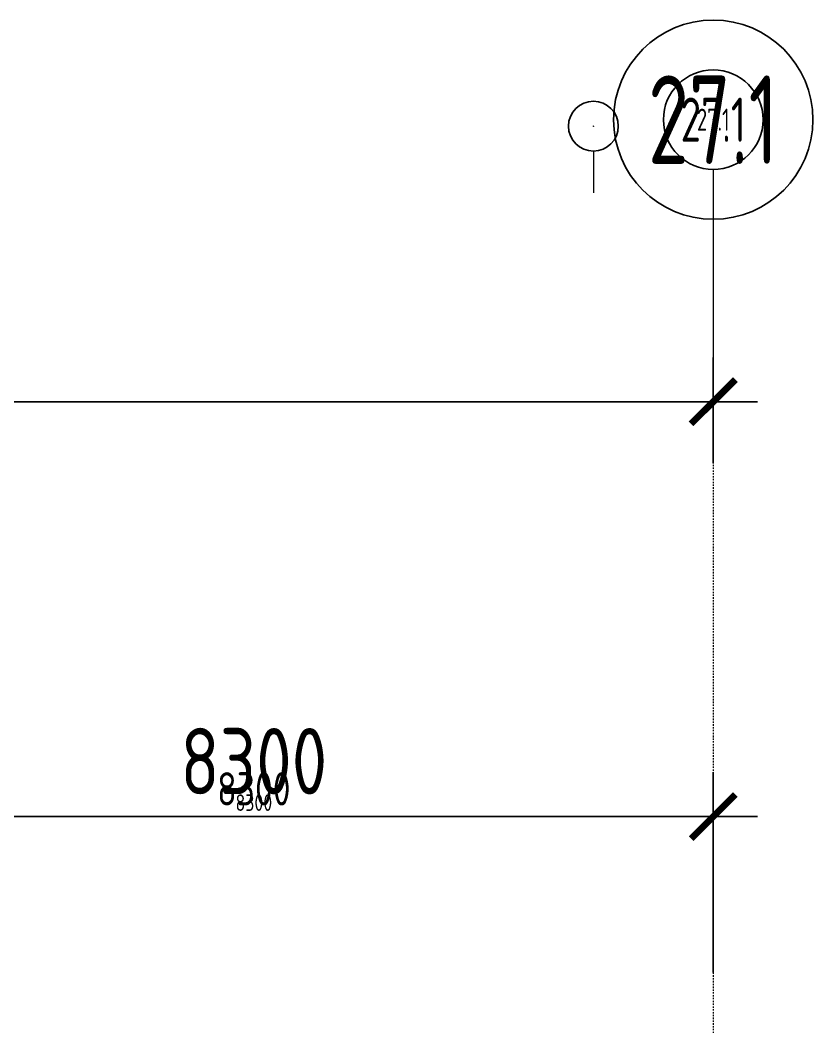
# Model space of a CAD drawing. Header units: millimetres. Extents: x -798 to 124478, y -405 to 121556.
# Drawn here: x 106912 to 114073, y 63229 to 72329 of the extents above; entities that cross this region are included whole.
import ezdxf
from ezdxf.enums import TextEntityAlignment as Align

# ---------------------------------------------------------------- set-up
doc = ezdxf.new("R2010")
doc.units = ezdxf.units.MM
doc.linetypes.add('CENTER', pattern=[2, 1.25, -0.25, 0.25, -0.25])
doc.linetypes.add('Strichpunkt', pattern=[25.4, 12.7, -6.35, 0, -6.35])
for name, color, linetype in [('1', 7, 'Continuous'), ('1 @ 0.1', 7, 'Continuous'), ('1 @ 0.15', 7, 'Continuous'), ('1 @ 0.2', 7, 'Continuous'), ('1 @ 100', 7, 'Continuous'), ('1 @ 200', 7, 'Continuous'), ('1 @ 50', 7, 'Continuous'), ('A-DIM', 4, 'Continuous'), ('A-DIM @ 0.1', 4, 'Continuous'), ('A-DIM @ 0.15', 4, 'Continuous'), ('A-DIM @ 0.2', 4, 'Continuous'), ('A-DIM @ 100', 4, 'Continuous'), ('A-DIM @ 200', 4, 'Continuous'), ('A-DIM @ 50', 4, 'Continuous')]:
    doc.layers.add(name, color=color, linetype=linetype)
doc.layers.add('A-AXES', color=40, linetype='CENTER', lineweight=5)
doc.styles.add('Arch-Dim', font='romans.shx', dxfattribs={"width": 0.75})
doc.dimstyles.new('Масштабируемый', dxfattribs={"dimscale": 100, "dimtxt": 3, "dimasz": 2, "dimexe": 2, "dimexo": 2, "dimgap": 1, "dimtad": 1, "dimdec": 0, "dimzin": 3, "dimdsep": 46, "dimtxsty": 'Arch-Dim', "dimblk": 'ARCHTICK', "dimcen": 2.5, "dimdle": 2, "dimazin": 2, "dimtfac": 0.75, "dimtdec": 0, "dimtmove": 1, "dimatfit": 0, "dimfxl": 1, "dimtolj": 1, "dimtzin": 0, "dimarcsym": 0})

# ---------------------------------------------------------------- blocks, each defined once
blk = doc.blocks.new('_ArchTick')
at = {"color": 0, "linetype": 'ByBlock', "const_width": 0.15}
blk.add_lwpolyline([(-0.5, -0.5), (0.5, 0.5)], dxfattribs=at)
blk = doc.blocks.new('*D444')
at = {"layer": 'A-DIM', "color": 0, "lineweight": -2, "ltscale": 50, "transparency": 16777216}
for p, q in [((2214491.7, -2365537.1), (2214491.7, -2364344.4)), ((2272591.7, -2364901.2), (2272591.7, -2364344.4)), ((2214091.7, -2364744.4), (2272991.7, -2364744.4))]:
    blk.add_line(p, q, dxfattribs=at)
at = {"layer": 'Defpoints', "color": 0, "ltscale": 50, "transparency": 16777216}
for p in [(2272591.7, -2364744.4), (2272591.7, -2365301.2), (2214491.7, -2365937.1)]:
    blk.add_point(p, dxfattribs=at)
at = {"layer": 'A-DIM', "color": 0, "lineweight": -2, "ltscale": 50, "transparency": 16777216, "xscale": 400, "yscale": 400, "zscale": 400, "rotation": 180}
blk.add_blockref('_ArchTick', (2214491.7, -2364744.4), dxfattribs=at)
at = {"layer": 'A-DIM', "color": 0, "lineweight": -2, "ltscale": 50, "transparency": 16777216, "xscale": 400, "yscale": 400, "zscale": 400}
blk.add_blockref('_ArchTick', (2272591.7, -2364744.4), dxfattribs=at)
at = {"layer": 'A-DIM', "color": 0, "ltscale": 50, "transparency": 16777216, "insert": (2243541.7, -2364244.4), "char_height": 600, "attachment_point": 5, "style": 'Arch-Dim'}
blk.add_mtext('\\A1;58100', dxfattribs=at)
blk = doc.blocks.new('*D445')
at = {"layer": 'A-DIM', "color": 0, "lineweight": -2, "ltscale": 50, "transparency": 16777216}
for p, q in [((2214491.4, -2364744.4), (2272592, -2364744.4)), ((2214491.7, -2365936.8), (2214491.7, -2364744.1)), ((2272591.7, -2365300.9), (2272591.7, -2364744.1))]:
    blk.add_line(p, q, dxfattribs=at)
at = {"layer": 'Defpoints', "color": 0, "ltscale": 50, "transparency": 16777216}
for p in [(2272591.7, -2364744.4), (2272591.7, -2365301.2), (2214491.7, -2365937.1)]:
    blk.add_point(p, dxfattribs=at)
at = {"layer": 'A-DIM', "color": 0, "lineweight": -2, "ltscale": 50, "transparency": 16777216, "xscale": 0.3, "yscale": 0.3, "zscale": 0.3, "rotation": 180}
blk.add_blockref('_ArchTick', (2214491.7, -2364744.4), dxfattribs=at)
at = {"layer": 'A-DIM', "color": 0, "lineweight": -2, "ltscale": 50, "transparency": 16777216, "xscale": 0.3, "yscale": 0.3, "zscale": 0.3}
blk.add_blockref('_ArchTick', (2272591.7, -2364744.4), dxfattribs=at)
at = {"layer": 'A-DIM', "color": 0, "ltscale": 50, "transparency": 16777216, "insert": (2243541.7, -2364744.1), "char_height": 0.45, "attachment_point": 5, "style": 'Arch-Dim'}
blk.add_mtext('\\A1;58100', dxfattribs=at)
blk = doc.blocks.new('*D446')
at = {"layer": 'A-DIM', "color": 0, "lineweight": -2, "ltscale": 50, "transparency": 16777216}
for p, q in [((2214491.7, -2365837.1), (2214491.7, -2364644.4)), ((2272591.7, -2365201.2), (2272591.7, -2364644.4)), ((2214391.7, -2364744.4), (2272691.7, -2364744.4))]:
    blk.add_line(p, q, dxfattribs=at)
at = {"layer": 'Defpoints', "color": 0, "ltscale": 50, "transparency": 16777216}
for p in [(2272591.7, -2364744.4), (2272591.7, -2365301.2), (2214491.7, -2365937.1)]:
    blk.add_point(p, dxfattribs=at)
at = {"layer": 'A-DIM', "color": 0, "lineweight": -2, "ltscale": 50, "transparency": 16777216, "xscale": 100, "yscale": 100, "zscale": 100, "rotation": 180}
blk.add_blockref('_ArchTick', (2214491.7, -2364744.4), dxfattribs=at)
at = {"layer": 'A-DIM', "color": 0, "lineweight": -2, "ltscale": 50, "transparency": 16777216, "xscale": 100, "yscale": 100, "zscale": 100}
blk.add_blockref('_ArchTick', (2272591.7, -2364744.4), dxfattribs=at)
at = {"layer": 'A-DIM', "color": 0, "ltscale": 50, "transparency": 16777216, "insert": (2243541.7, -2364619.4), "char_height": 150, "attachment_point": 5, "style": 'Arch-Dim'}
blk.add_mtext('\\A1;58100', dxfattribs=at)
blk = doc.blocks.new('*D448')
at = {"layer": 'A-DIM', "color": 0, "lineweight": -2, "ltscale": 50, "transparency": 16777216}
for p, q in [((2214491.7, -2365737.1), (2214491.7, -2364544.4)), ((2272591.7, -2365101.2), (2272591.7, -2364544.4)), ((2214291.7, -2364744.4), (2272791.7, -2364744.4))]:
    blk.add_line(p, q, dxfattribs=at)
at = {"layer": 'Defpoints', "color": 0, "ltscale": 50, "transparency": 16777216}
for p in [(2272591.7, -2364744.4), (2272591.7, -2365301.2), (2214491.7, -2365937.1)]:
    blk.add_point(p, dxfattribs=at)
at = {"layer": 'A-DIM', "color": 0, "lineweight": -2, "ltscale": 50, "transparency": 16777216, "xscale": 200, "yscale": 200, "zscale": 200, "rotation": 180}
blk.add_blockref('_ArchTick', (2214491.7, -2364744.4), dxfattribs=at)
at = {"layer": 'A-DIM', "color": 0, "lineweight": -2, "ltscale": 50, "transparency": 16777216, "xscale": 200, "yscale": 200, "zscale": 200}
blk.add_blockref('_ArchTick', (2272591.7, -2364744.4), dxfattribs=at)
at = {"layer": 'A-DIM', "color": 0, "ltscale": 50, "transparency": 16777216, "insert": (2243541.7, -2364494.4), "char_height": 300, "attachment_point": 5, "style": 'Arch-Dim'}
blk.add_mtext('\\A1;58100', dxfattribs=at)
blk = doc.blocks.new('*D449')
at = {"layer": 'A-DIM', "color": 0, "lineweight": -2, "ltscale": 50, "transparency": 16777216}
for p, q in [((2214491.3, -2364744.4), (2272592.1, -2364744.4)), ((2214491.7, -2365936.7), (2214491.7, -2364744)), ((2272591.7, -2365300.8), (2272591.7, -2364744))]:
    blk.add_line(p, q, dxfattribs=at)
at = {"layer": 'Defpoints', "color": 0, "ltscale": 50, "transparency": 16777216}
for p in [(2272591.7, -2364744.4), (2272591.7, -2365301.2), (2214491.7, -2365937.1)]:
    blk.add_point(p, dxfattribs=at)
at = {"layer": 'A-DIM', "color": 0, "lineweight": -2, "ltscale": 50, "transparency": 16777216, "xscale": 0.4, "yscale": 0.4, "zscale": 0.4, "rotation": 180}
blk.add_blockref('_ArchTick', (2214491.7, -2364744.4), dxfattribs=at)
at = {"layer": 'A-DIM', "color": 0, "lineweight": -2, "ltscale": 50, "transparency": 16777216, "xscale": 0.4, "yscale": 0.4, "zscale": 0.4}
blk.add_blockref('_ArchTick', (2272591.7, -2364744.4), dxfattribs=at)
at = {"layer": 'A-DIM', "color": 0, "ltscale": 50, "transparency": 16777216, "insert": (2243541.7, -2364743.9), "char_height": 0.6, "attachment_point": 5, "style": 'Arch-Dim'}
blk.add_mtext('\\A1;58100', dxfattribs=at)
blk = doc.blocks.new('*D450')
at = {"layer": 'A-DIM', "color": 0, "lineweight": -2, "ltscale": 50, "transparency": 16777216}
for p, q in [((2214491.5, -2364744.4), (2272591.9, -2364744.4)), ((2214491.7, -2365936.9), (2214491.7, -2364744.2)), ((2272591.7, -2365301), (2272591.7, -2364744.2))]:
    blk.add_line(p, q, dxfattribs=at)
at = {"layer": 'Defpoints', "color": 0, "ltscale": 50, "transparency": 16777216}
for p in [(2272591.7, -2364744.4), (2272591.7, -2365301.2), (2214491.7, -2365937.1)]:
    blk.add_point(p, dxfattribs=at)
at = {"layer": 'A-DIM', "color": 0, "lineweight": -2, "ltscale": 50, "transparency": 16777216, "xscale": 0.2, "yscale": 0.2, "zscale": 0.2, "rotation": 180}
blk.add_blockref('_ArchTick', (2214491.7, -2364744.4), dxfattribs=at)
at = {"layer": 'A-DIM', "color": 0, "lineweight": -2, "ltscale": 50, "transparency": 16777216, "xscale": 0.2, "yscale": 0.2, "zscale": 0.2}
blk.add_blockref('_ArchTick', (2272591.7, -2364744.4), dxfattribs=at)
at = {"layer": 'A-DIM', "color": 0, "ltscale": 50, "transparency": 16777216, "insert": (2243541.7, -2364744.2), "char_height": 0.3, "attachment_point": 5, "style": 'Arch-Dim'}
blk.add_mtext('\\A1;58100', dxfattribs=at)
blk = doc.blocks.new('*U86')
at = {"color": 4, "lineweight": 9}
blk.add_line((0, -4.5), (0, -12.069), dxfattribs=at)
at = {"color": 5, "linetype": 'Continuous', "lineweight": 25}
blk.add_circle((0, 0), 4.5, dxfattribs=at)
at = {"color": 5, "linetype": 'Continuous', "lineweight": 25, "style": 'Arch-Dim', "width": 0.65}
blk.add_attdef('Ось', text='', height=4, dxfattribs=at).set_placement((0, 0), align=Align.MIDDLE)
blk = doc.blocks.new('*U910')
at = {"layer": '1 @ 0.1', "transparency": 33554687}
ref = blk.add_blockref('*U86', (2272591.7, -2362194.7), dxfattribs=dict(at, xscale=0.1, yscale=0.1, zscale=0.1))
ref.add_attrib('Ось', '27.1', dxfattribs={"layer": '0', "color": 5, "linetype": 'Continuous', "lineweight": 25, "height": 0.4, "style": 'Arch-Dim', "width": 0.65}).set_placement((2271509.6, -2362253.4), align=Align.MIDDLE)
at = {"layer": '1 @ 0.15', "transparency": 33554687, "xscale": 0.15, "yscale": 0.15, "zscale": 0.15}
blk.add_blockref('*U86', (2271509.1, -2362253.4), dxfattribs=at).add_auto_attribs({'Ось': '27.1'})
at = {"layer": '1 @ 0.2', "transparency": 33554687, "xscale": 0.2, "yscale": 0.2, "zscale": 0.2}
blk.add_blockref('*U86', (2272591.7, -2362194.7), dxfattribs=at).add_auto_attribs({'Ось': '27.1'})
at = {"layer": '1 @ 100', "transparency": 33554687, "xscale": 100, "yscale": 100, "zscale": 100}
blk.add_blockref('*U86', (2272591.7, -2362194.7), dxfattribs=at).add_auto_attribs({'Ось': '27.1'})
at = {"layer": '1 @ 200', "transparency": 33554687, "xscale": 200, "yscale": 200, "zscale": 200}
blk.add_blockref('*U86', (2272591.7, -2362194.7), dxfattribs=at).add_auto_attribs({'Ось': '27.1'})
at = {"layer": '1 @ 50', "transparency": 33554687}
ref = blk.add_blockref('*U86', (2271509.1, -2362253.4), dxfattribs=dict(at, xscale=50, yscale=50, zscale=50))
ref.add_attrib('Ось', '27.1', dxfattribs={"layer": '0', "color": 5, "linetype": 'Continuous', "lineweight": 25, "height": 200, "style": 'Arch-Dim', "width": 0.65}).set_placement((2272591.7, -2362194.7), align=Align.MIDDLE)
blk = doc.blocks.new('*D480')
at = {"layer": 'A-DIM', "color": 0, "lineweight": -2, "ltscale": 50, "transparency": 16777216}
for p, q in [((2264291.7, -2369775.7), (2264291.7, -2368093.7)), ((2272591.7, -2369504.1), (2272591.7, -2368093.7)), ((2263891.7, -2368493.7), (2272991.7, -2368493.7))]:
    blk.add_line(p, q, dxfattribs=at)
at = {"layer": 'Defpoints', "color": 0, "ltscale": 50, "transparency": 16777216}
for p in [(2272591.7, -2368493.7), (2272591.7, -2369904.1), (2264291.7, -2370175.7)]:
    blk.add_point(p, dxfattribs=at)
at = {"layer": 'A-DIM', "color": 0, "lineweight": -2, "ltscale": 50, "transparency": 16777216, "xscale": 400, "yscale": 400, "zscale": 400, "rotation": 180}
blk.add_blockref('_ArchTick', (2264291.7, -2368493.7), dxfattribs=at)
at = {"layer": 'A-DIM', "color": 0, "lineweight": -2, "ltscale": 50, "transparency": 16777216, "xscale": 400, "yscale": 400, "zscale": 400}
blk.add_blockref('_ArchTick', (2272591.7, -2368493.7), dxfattribs=at)
at = {"layer": 'A-DIM', "color": 0, "ltscale": 50, "transparency": 16777216, "insert": (2268441.7, -2367993.7), "char_height": 600, "attachment_point": 5, "style": 'Arch-Dim'}
blk.add_mtext('\\A1;8300', dxfattribs=at)
blk = doc.blocks.new('*D481')
at = {"layer": 'A-DIM', "color": 0, "lineweight": -2, "ltscale": 50, "transparency": 16777216}
for p, q in [((2264291.4, -2368493.7), (2272592, -2368493.7)), ((2264291.7, -2370175.4), (2264291.7, -2368493.4)), ((2272591.7, -2369903.8), (2272591.7, -2368493.4))]:
    blk.add_line(p, q, dxfattribs=at)
at = {"layer": 'Defpoints', "color": 0, "ltscale": 50, "transparency": 16777216}
for p in [(2272591.7, -2368493.7), (2272591.7, -2369904.1), (2264291.7, -2370175.7)]:
    blk.add_point(p, dxfattribs=at)
at = {"layer": 'A-DIM', "color": 0, "lineweight": -2, "ltscale": 50, "transparency": 16777216, "xscale": 0.3, "yscale": 0.3, "zscale": 0.3, "rotation": 180}
blk.add_blockref('_ArchTick', (2264291.7, -2368493.7), dxfattribs=at)
at = {"layer": 'A-DIM', "color": 0, "lineweight": -2, "ltscale": 50, "transparency": 16777216, "xscale": 0.3, "yscale": 0.3, "zscale": 0.3}
blk.add_blockref('_ArchTick', (2272591.7, -2368493.7), dxfattribs=at)
at = {"layer": 'A-DIM', "color": 0, "ltscale": 50, "transparency": 16777216, "insert": (2268441.7, -2368493.3), "char_height": 0.45, "attachment_point": 5, "style": 'Arch-Dim'}
blk.add_mtext('\\A1;8300', dxfattribs=at)
blk = doc.blocks.new('*D482')
at = {"layer": 'A-DIM', "color": 0, "lineweight": -2, "ltscale": 50, "transparency": 16777216}
for p, q in [((2264291.7, -2370075.7), (2264291.7, -2368393.7)), ((2272591.7, -2369804.1), (2272591.7, -2368393.7)), ((2264191.7, -2368493.7), (2272691.7, -2368493.7))]:
    blk.add_line(p, q, dxfattribs=at)
at = {"layer": 'Defpoints', "color": 0, "ltscale": 50, "transparency": 16777216}
for p in [(2272591.7, -2368493.7), (2272591.7, -2369904.1), (2264291.7, -2370175.7)]:
    blk.add_point(p, dxfattribs=at)
at = {"layer": 'A-DIM', "color": 0, "lineweight": -2, "ltscale": 50, "transparency": 16777216, "xscale": 100, "yscale": 100, "zscale": 100, "rotation": 180}
blk.add_blockref('_ArchTick', (2264291.7, -2368493.7), dxfattribs=at)
at = {"layer": 'A-DIM', "color": 0, "lineweight": -2, "ltscale": 50, "transparency": 16777216, "xscale": 100, "yscale": 100, "zscale": 100}
blk.add_blockref('_ArchTick', (2272591.7, -2368493.7), dxfattribs=at)
at = {"layer": 'A-DIM', "color": 0, "ltscale": 50, "transparency": 16777216, "insert": (2268441.7, -2368368.7), "char_height": 150, "attachment_point": 5, "style": 'Arch-Dim'}
blk.add_mtext('\\A1;8300', dxfattribs=at)
blk = doc.blocks.new('*D484')
at = {"layer": 'A-DIM', "color": 0, "lineweight": -2, "ltscale": 50, "transparency": 16777216}
for p, q in [((2264291.7, -2369975.7), (2264291.7, -2368293.7)), ((2272591.7, -2369704.1), (2272591.7, -2368293.7)), ((2264091.7, -2368493.7), (2272791.7, -2368493.7))]:
    blk.add_line(p, q, dxfattribs=at)
at = {"layer": 'Defpoints', "color": 0, "ltscale": 50, "transparency": 16777216}
for p in [(2272591.7, -2368493.7), (2272591.7, -2369904.1), (2264291.7, -2370175.7)]:
    blk.add_point(p, dxfattribs=at)
at = {"layer": 'A-DIM', "color": 0, "lineweight": -2, "ltscale": 50, "transparency": 16777216, "xscale": 200, "yscale": 200, "zscale": 200, "rotation": 180}
blk.add_blockref('_ArchTick', (2264291.7, -2368493.7), dxfattribs=at)
at = {"layer": 'A-DIM', "color": 0, "lineweight": -2, "ltscale": 50, "transparency": 16777216, "xscale": 200, "yscale": 200, "zscale": 200}
blk.add_blockref('_ArchTick', (2272591.7, -2368493.7), dxfattribs=at)
at = {"layer": 'A-DIM', "color": 0, "ltscale": 50, "transparency": 16777216, "insert": (2268441.7, -2368243.7), "char_height": 300, "attachment_point": 5, "style": 'Arch-Dim'}
blk.add_mtext('\\A1;8300', dxfattribs=at)
blk = doc.blocks.new('*D485')
at = {"layer": 'A-DIM', "color": 0, "lineweight": -2, "ltscale": 50, "transparency": 16777216}
for p, q in [((2264291.3, -2368493.7), (2272592.1, -2368493.7)), ((2264291.7, -2370175.3), (2264291.7, -2368493.3)), ((2272591.7, -2369903.7), (2272591.7, -2368493.3))]:
    blk.add_line(p, q, dxfattribs=at)
at = {"layer": 'Defpoints', "color": 0, "ltscale": 50, "transparency": 16777216}
for p in [(2272591.7, -2368493.7), (2272591.7, -2369904.1), (2264291.7, -2370175.7)]:
    blk.add_point(p, dxfattribs=at)
at = {"layer": 'A-DIM', "color": 0, "lineweight": -2, "ltscale": 50, "transparency": 16777216, "xscale": 0.4, "yscale": 0.4, "zscale": 0.4, "rotation": 180}
blk.add_blockref('_ArchTick', (2264291.7, -2368493.7), dxfattribs=at)
at = {"layer": 'A-DIM', "color": 0, "lineweight": -2, "ltscale": 50, "transparency": 16777216, "xscale": 0.4, "yscale": 0.4, "zscale": 0.4}
blk.add_blockref('_ArchTick', (2272591.7, -2368493.7), dxfattribs=at)
at = {"layer": 'A-DIM', "color": 0, "ltscale": 50, "transparency": 16777216, "insert": (2268441.7, -2368493.2), "char_height": 0.6, "attachment_point": 5, "style": 'Arch-Dim'}
blk.add_mtext('\\A1;8300', dxfattribs=at)
blk = doc.blocks.new('*D486')
at = {"layer": 'A-DIM', "color": 0, "lineweight": -2, "ltscale": 50, "transparency": 16777216}
for p, q in [((2264291.5, -2368493.7), (2272591.9, -2368493.7)), ((2264291.7, -2370175.5), (2264291.7, -2368493.5)), ((2272591.7, -2369903.9), (2272591.7, -2368493.5))]:
    blk.add_line(p, q, dxfattribs=at)
at = {"layer": 'Defpoints', "color": 0, "ltscale": 50, "transparency": 16777216}
for p in [(2272591.7, -2368493.7), (2272591.7, -2369904.1), (2264291.7, -2370175.7)]:
    blk.add_point(p, dxfattribs=at)
at = {"layer": 'A-DIM', "color": 0, "lineweight": -2, "ltscale": 50, "transparency": 16777216, "xscale": 0.2, "yscale": 0.2, "zscale": 0.2, "rotation": 180}
blk.add_blockref('_ArchTick', (2264291.7, -2368493.7), dxfattribs=at)
at = {"layer": 'A-DIM', "color": 0, "lineweight": -2, "ltscale": 50, "transparency": 16777216, "xscale": 0.2, "yscale": 0.2, "zscale": 0.2}
blk.add_blockref('_ArchTick', (2272591.7, -2368493.7), dxfattribs=at)
at = {"layer": 'A-DIM', "color": 0, "ltscale": 50, "transparency": 16777216, "insert": (2268441.7, -2368493.5), "char_height": 0.3, "attachment_point": 5, "style": 'Arch-Dim'}
blk.add_mtext('\\A1;8300', dxfattribs=at)
blk = doc.blocks.new('*U855')
at = {"layer": 'A-DIM @ 0.1', "ltscale": 50, "transparency": 33554687}
dim = blk.add_linear_dim(base=(2272591.7, -2364744.4), p1=(2214491.7, -2365937.1), p2=(2272591.7, -2365301.2), dimstyle='Масштабируемый', override={"dimscale": 0.1, "dimtix": 0, "dimtofl": 1, "dimtmove": 1, "dimatfit": 0}, dxfattribs=at)
dim.commit()
dim.dimension.update_dxf_attribs({"geometry": '*D450', "text_midpoint": (2243541.7, -2364744.2)})
at = {"layer": 'A-DIM @ 0.15', "ltscale": 50, "transparency": 33554687}
dim = blk.add_linear_dim(base=(2272591.7, -2364744.4), p1=(2214491.7, -2365937.1), p2=(2272591.7, -2365301.2), dimstyle='Масштабируемый', override={"dimscale": 0.15, "dimtix": 0, "dimtofl": 1, "dimtmove": 1, "dimatfit": 0}, dxfattribs=at)
dim.commit()
dim.dimension.update_dxf_attribs({"geometry": '*D445', "text_midpoint": (2243541.7, -2364744.1)})
at = {"layer": 'A-DIM @ 0.2', "ltscale": 50, "transparency": 33554687}
dim = blk.add_linear_dim(base=(2272591.7, -2364744.4), p1=(2214491.7, -2365937.1), p2=(2272591.7, -2365301.2), dimstyle='Масштабируемый', override={"dimscale": 0.2, "dimtix": 0, "dimtofl": 1, "dimtmove": 1, "dimatfit": 0}, dxfattribs=at)
dim.commit()
dim.dimension.update_dxf_attribs({"geometry": '*D449', "text_midpoint": (2243541.7, -2364743.9)})
at = {"layer": 'A-DIM @ 100', "ltscale": 50, "transparency": 33554687}
dim = blk.add_linear_dim(base=(2272591.7, -2364744.4), p1=(2214491.7, -2365937.1), p2=(2272591.7, -2365301.2), dimstyle='Масштабируемый', override={"dimscale": 100, "dimtix": 0, "dimtofl": 1, "dimtmove": 1, "dimatfit": 0}, dxfattribs=at)
dim.commit()
dim.dimension.update_dxf_attribs({"geometry": '*D448', "text_midpoint": (2243541.7, -2364494.4)})
at = {"layer": 'A-DIM @ 200', "ltscale": 50, "transparency": 33554687}
dim = blk.add_linear_dim(base=(2272591.7, -2364744.4), p1=(2214491.7, -2365937.1), p2=(2272591.7, -2365301.2), dimstyle='Масштабируемый', override={"dimscale": 200, "dimtix": 0, "dimtofl": 1, "dimtmove": 1, "dimatfit": 0}, dxfattribs=at)
dim.commit()
dim.dimension.update_dxf_attribs({"geometry": '*D444', "text_midpoint": (2243541.7, -2364244.4)})
at = {"layer": 'A-DIM @ 50', "ltscale": 50, "transparency": 33554687}
dim = blk.add_linear_dim(base=(2272591.7, -2364744.4), p1=(2214491.7, -2365937.1), p2=(2272591.7, -2365301.2), dimstyle='Масштабируемый', override={"dimscale": 50, "dimtix": 0, "dimtofl": 1, "dimtmove": 1, "dimatfit": 0}, dxfattribs=at)
dim.commit()
dim.dimension.update_dxf_attribs({"geometry": '*D446', "text_midpoint": (2243541.7, -2364619.4)})
blk = doc.blocks.new('*U911')
at = {"layer": 'A-DIM @ 0.1', "ltscale": 50, "transparency": 33554687}
dim = blk.add_linear_dim(base=(2272591.7, -2368493.7), p1=(2264291.7, -2370175.7), p2=(2272591.7, -2369904.1), dimstyle='Масштабируемый', override={"dimscale": 0.1, "dimtix": 0, "dimtofl": 1, "dimtmove": 1, "dimatfit": 0}, dxfattribs=at)
dim.commit()
dim.dimension.update_dxf_attribs({"geometry": '*D486', "text_midpoint": (2268441.7, -2368493.5)})
at = {"layer": 'A-DIM @ 0.15', "ltscale": 50, "transparency": 33554687}
dim = blk.add_linear_dim(base=(2272591.7, -2368493.7), p1=(2264291.7, -2370175.7), p2=(2272591.7, -2369904.1), dimstyle='Масштабируемый', override={"dimscale": 0.15, "dimtix": 0, "dimtofl": 1, "dimtmove": 1, "dimatfit": 0}, dxfattribs=at)
dim.commit()
dim.dimension.update_dxf_attribs({"geometry": '*D481', "text_midpoint": (2268441.7, -2368493.3)})
at = {"layer": 'A-DIM @ 0.2', "ltscale": 50, "transparency": 33554687}
dim = blk.add_linear_dim(base=(2272591.7, -2368493.7), p1=(2264291.7, -2370175.7), p2=(2272591.7, -2369904.1), dimstyle='Масштабируемый', override={"dimscale": 0.2, "dimtix": 0, "dimtofl": 1, "dimtmove": 1, "dimatfit": 0}, dxfattribs=at)
dim.commit()
dim.dimension.update_dxf_attribs({"geometry": '*D485', "text_midpoint": (2268441.7, -2368493.2)})
at = {"layer": 'A-DIM @ 100', "ltscale": 50, "transparency": 33554687}
dim = blk.add_linear_dim(base=(2272591.7, -2368493.7), p1=(2264291.7, -2370175.7), p2=(2272591.7, -2369904.1), dimstyle='Масштабируемый', override={"dimscale": 100, "dimtix": 0, "dimtofl": 1, "dimtmove": 1, "dimatfit": 0}, dxfattribs=at)
dim.commit()
dim.dimension.update_dxf_attribs({"geometry": '*D484', "text_midpoint": (2268441.7, -2368243.7)})
at = {"layer": 'A-DIM @ 200', "ltscale": 50, "transparency": 33554687}
dim = blk.add_linear_dim(base=(2272591.7, -2368493.7), p1=(2264291.7, -2370175.7), p2=(2272591.7, -2369904.1), dimstyle='Масштабируемый', override={"dimscale": 200, "dimtix": 0, "dimtofl": 1, "dimtmove": 1, "dimatfit": 0}, dxfattribs=at)
dim.commit()
dim.dimension.update_dxf_attribs({"geometry": '*D480', "text_midpoint": (2268441.7, -2367993.7)})
at = {"layer": 'A-DIM @ 50', "ltscale": 50, "transparency": 33554687}
dim = blk.add_linear_dim(base=(2272591.7, -2368493.7), p1=(2264291.7, -2370175.7), p2=(2272591.7, -2369904.1), dimstyle='Масштабируемый', override={"dimscale": 50, "dimtix": 0, "dimtofl": 1, "dimtmove": 1, "dimatfit": 0}, dxfattribs=at)
dim.commit()
dim.dimension.update_dxf_attribs({"geometry": '*D482', "text_midpoint": (2268441.7, -2368368.7)})
blk = doc.blocks.new('оси 2')
at = {"layer": 'A-AXES', "linetype": 'Strichpunkt', "transparency": 33554687}
blk.add_line((2272591.7, -2362738.4), (2272591.7, -2396469.8), dxfattribs=at)
at = {"layer": '1', "color": 5}
blk.add_blockref('*U910', (0, 0), dxfattribs=at)
at = {"layer": 'A-DIM', "color": 5}
for name in ['*U855', '*U911']:
    blk.add_blockref(name, (0, 0), dxfattribs=at)

msp = doc.modelspace()

# ---------------------------------------------------------------- block references
msp.add_blockref('оси 2', (-2159419.1, 2433624.2))

doc.saveas('drawing.dxf')
